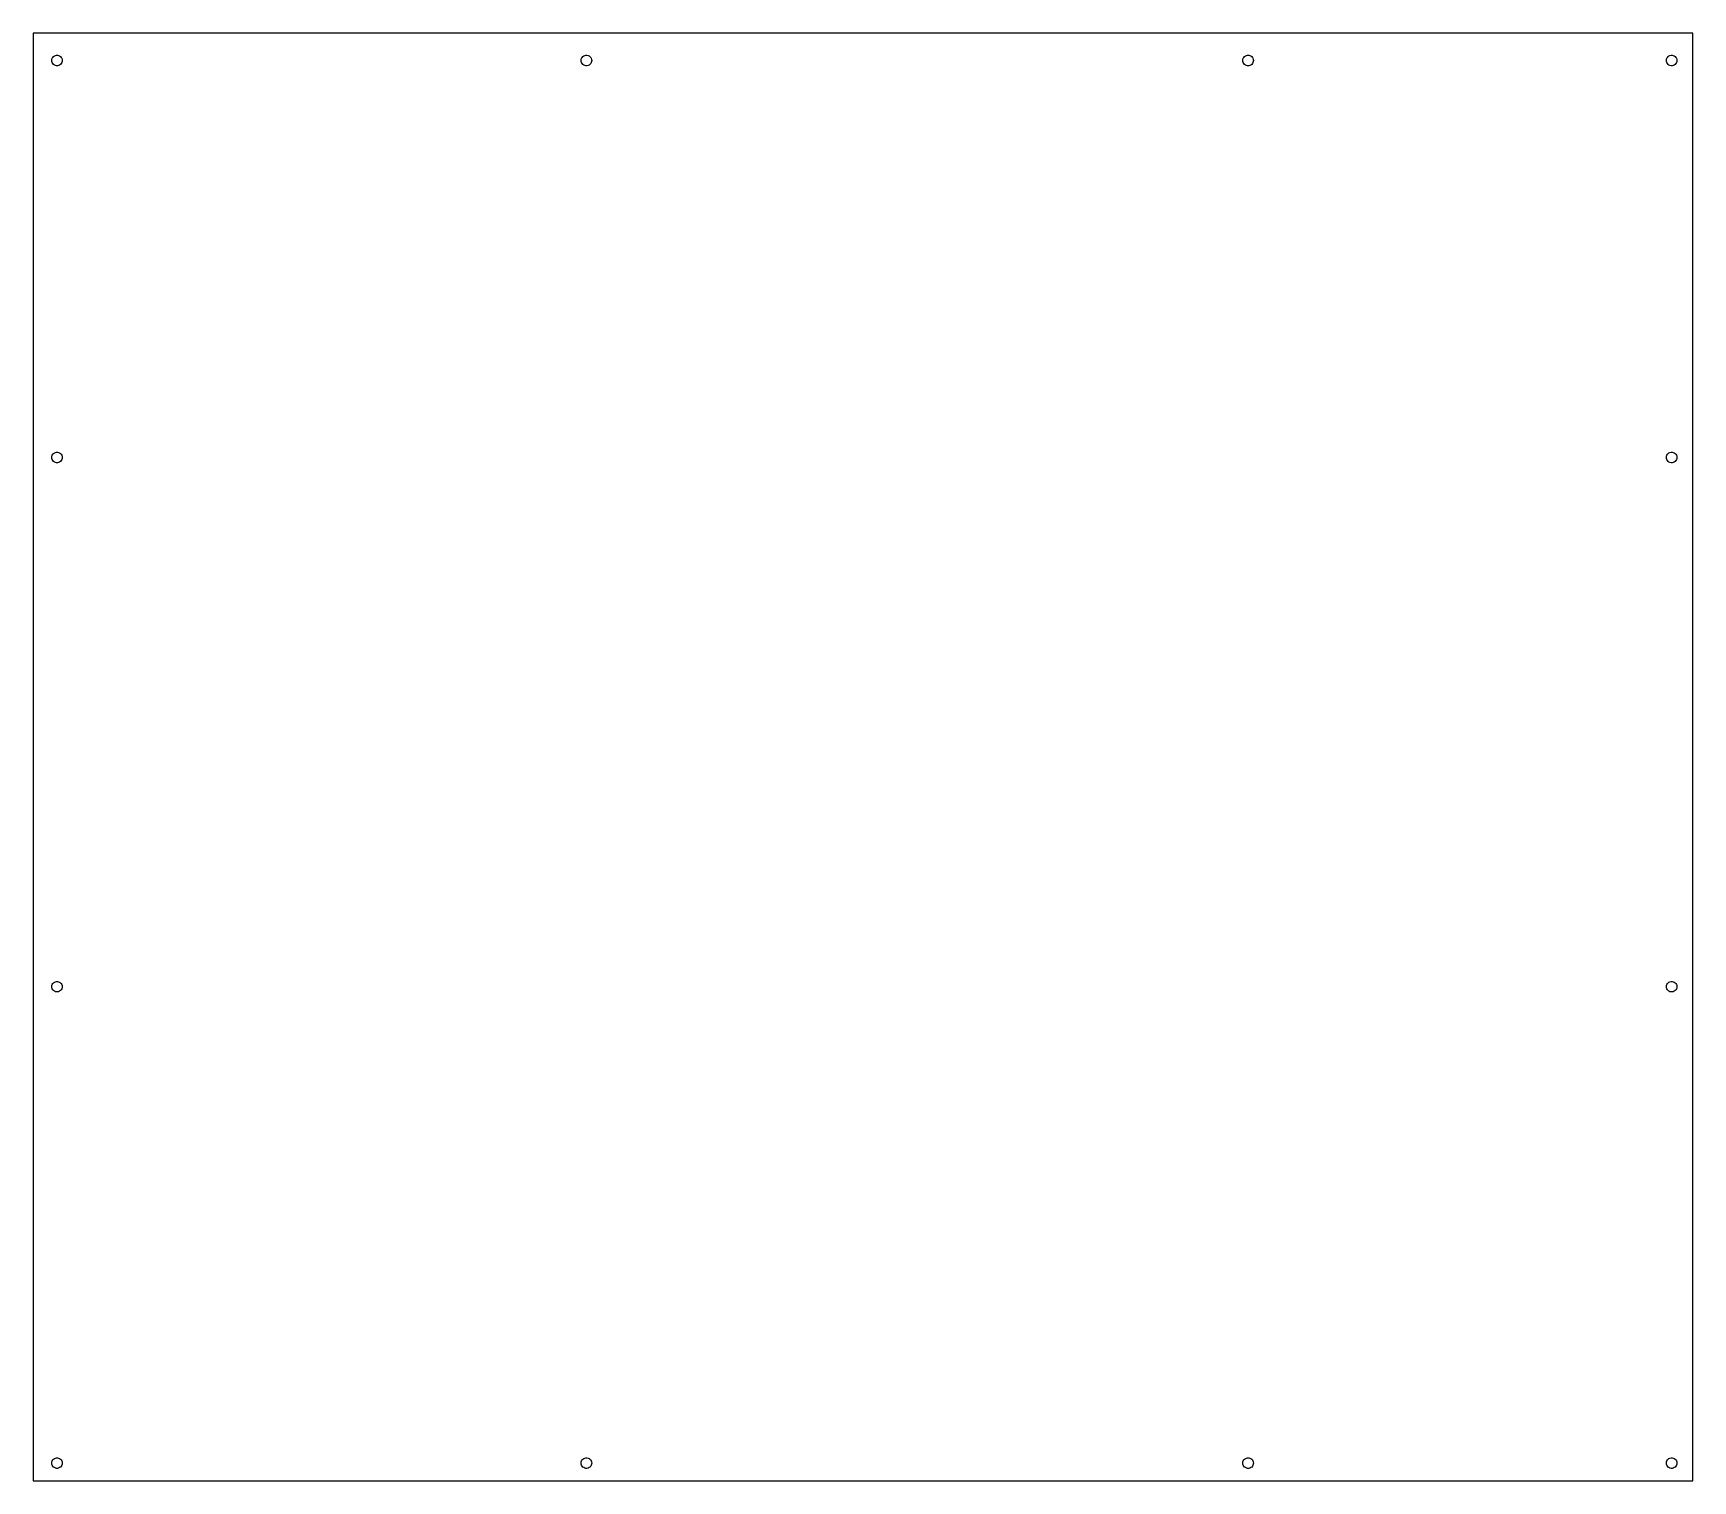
# Model space of a CAD drawing. Header units: metres. Extents: x -73 to 554, y -132 to 415.
import ezdxf

# ---------------------------------------------------------------- set-up
doc = ezdxf.new("R2010")
doc.units = ezdxf.units.M

msp = doc.modelspace()

# ---------------------------------------------------------------- linework, layer by layer
for p, q in [((554.104, 415.272), (-72.896, 415.272)), ((-72.896, 415.272), (-72.896, -131.728)), ((554.104, -131.728), (554.104, 415.272)), ((-65.896, 404.972), (-65.8523, 405.388)), ((-65.8523, 404.556), (-65.896, 404.972)), ((-65.8523, 405.388), (-65.7231, 405.785)), ((-65.7231, 404.159), (-65.8523, 404.556)), ((-65.7231, 405.785), (-65.514, 406.148)), ((-65.514, 403.796), (-65.7231, 404.159)), ((-65.514, 406.148), (-65.2343, 406.458)), ((-65.2343, 403.486), (-65.514, 403.796)), ((-65.2343, 406.458), (-64.896, 406.704)), ((-64.896, 403.24), (-65.2343, 403.486)), ((-64.896, 406.704), (-64.514, 406.874)), ((-64.514, 403.07), (-64.896, 403.24)), ((-64.514, 406.874), (-64.1051, 406.961)), ((-64.1051, 402.983), (-64.514, 403.07)), ((-64.1051, 406.961), (-63.6869, 406.961)), ((-63.6869, 402.983), (-64.1051, 402.983)), ((-63.6869, 406.961), (-63.278, 406.874)), ((-63.278, 403.07), (-63.6869, 402.983)), ((-63.278, 406.874), (-62.896, 406.704)), ((-62.896, 403.24), (-63.278, 403.07)), ((-62.896, 406.704), (-62.5577, 406.458)), ((-62.5577, 403.486), (-62.896, 403.24)), ((-62.5577, 406.458), (-62.278, 406.148)), ((-62.278, 403.796), (-62.5577, 403.486)), ((-62.278, 406.148), (-62.0689, 405.785)), ((-62.0689, 404.159), (-62.278, 403.796)), ((-62.0689, 405.785), (-61.9397, 405.388)), ((-61.9397, 404.556), (-62.0689, 404.159)), ((-61.9397, 405.388), (-61.896, 404.972)), ((-61.896, 404.972), (-61.9397, 404.556)), ((134.104, 404.972), (134.148, 405.388)), ((134.148, 404.556), (134.104, 404.972)), ((134.148, 405.388), (134.277, 405.785)), ((134.277, 404.159), (134.148, 404.556)), ((134.277, 405.785), (134.486, 406.148)), ((134.486, 403.796), (134.277, 404.159)), ((134.486, 406.148), (134.766, 406.458)), ((134.766, 403.486), (134.486, 403.796)), ((134.766, 406.458), (135.104, 406.704)), ((135.104, 403.24), (134.766, 403.486)), ((135.104, 406.704), (135.486, 406.874)), ((135.486, 403.07), (135.104, 403.24)), ((135.486, 406.874), (135.895, 406.961)), ((135.895, 402.983), (135.486, 403.07)), ((135.895, 406.961), (136.313, 406.961)), ((136.313, 402.983), (135.895, 402.983)), ((136.313, 406.961), (136.722, 406.874)), ((136.722, 403.07), (136.313, 402.983)), ((136.722, 406.874), (137.104, 406.704)), ((137.104, 403.24), (136.722, 403.07)), ((137.104, 406.704), (137.442, 406.458)), ((137.442, 403.486), (137.104, 403.24)), ((137.442, 406.458), (137.722, 406.148)), ((137.722, 403.796), (137.442, 403.486)), ((137.722, 406.148), (137.931, 405.785)), ((137.931, 404.159), (137.722, 403.796)), ((137.931, 405.785), (138.06, 405.388)), ((138.06, 404.556), (137.931, 404.159)), ((138.06, 405.388), (138.104, 404.972)), ((138.104, 404.972), (138.06, 404.556)), ((384.104, 404.972), (384.148, 405.388)), ((384.148, 404.556), (384.104, 404.972)), ((384.148, 405.388), (384.277, 405.785)), ((384.277, 404.159), (384.148, 404.556)), ((384.277, 405.785), (384.486, 406.148)), ((384.486, 403.796), (384.277, 404.159)), ((384.486, 406.148), (384.766, 406.458)), ((384.766, 403.486), (384.486, 403.796)), ((384.766, 406.458), (385.104, 406.704)), ((385.104, 403.24), (384.766, 403.486)), ((385.104, 406.704), (385.486, 406.874)), ((385.486, 403.07), (385.104, 403.24)), ((385.486, 406.874), (385.895, 406.961)), ((385.895, 402.983), (385.486, 403.07)), ((385.895, 406.961), (386.313, 406.961)), ((386.313, 402.983), (385.895, 402.983)), ((386.313, 406.961), (386.722, 406.874)), ((386.722, 403.07), (386.313, 402.983)), ((386.722, 406.874), (387.104, 406.704)), ((387.104, 403.24), (386.722, 403.07)), ((387.104, 406.704), (387.442, 406.458)), ((387.442, 403.486), (387.104, 403.24)), ((387.442, 406.458), (387.722, 406.148)), ((387.722, 403.796), (387.442, 403.486)), ((387.722, 406.148), (387.931, 405.785)), ((387.931, 404.159), (387.722, 403.796)), ((387.931, 405.785), (388.06, 405.388)), ((388.06, 404.556), (387.931, 404.159)), ((388.06, 405.388), (388.104, 404.972)), ((388.104, 404.972), (388.06, 404.556)), ((544.104, 404.972), (544.148, 405.388)), ((544.148, 404.556), (544.104, 404.972)), ((544.148, 405.388), (544.277, 405.785)), ((544.277, 404.159), (544.148, 404.556)), ((544.277, 405.785), (544.486, 406.148)), ((544.486, 403.796), (544.277, 404.159)), ((544.486, 406.148), (544.766, 406.458)), ((544.766, 403.486), (544.486, 403.796)), ((544.766, 406.458), (545.104, 406.704)), ((545.104, 403.24), (544.766, 403.486)), ((545.104, 406.704), (545.486, 406.874)), ((545.486, 403.07), (545.104, 403.24)), ((545.486, 406.874), (545.895, 406.961)), ((545.895, 402.983), (545.486, 403.07)), ((545.895, 406.961), (546.313, 406.961)), ((546.313, 402.983), (545.895, 402.983)), ((546.313, 406.961), (546.722, 406.874)), ((546.722, 403.07), (546.313, 402.983)), ((546.722, 406.874), (547.104, 406.704)), ((547.104, 403.24), (546.722, 403.07)), ((547.104, 406.704), (547.442, 406.458)), ((547.442, 403.486), (547.104, 403.24)), ((547.442, 406.458), (547.722, 406.148)), ((547.722, 403.796), (547.442, 403.486)), ((547.722, 406.148), (547.931, 405.785)), ((547.931, 404.159), (547.722, 403.796)), ((547.931, 405.785), (548.06, 405.388)), ((548.06, 404.556), (547.931, 404.159)), ((548.06, 405.388), (548.104, 404.972)), ((548.104, 404.972), (548.06, 404.556)), ((-65.896, 254.972), (-65.8523, 255.388)), ((-65.8523, 254.556), (-65.896, 254.972)), ((-65.8523, 255.388), (-65.7231, 255.785)), ((-65.7231, 254.159), (-65.8523, 254.556)), ((-65.7231, 255.785), (-65.514, 256.148)), ((-65.514, 253.796), (-65.7231, 254.159)), ((-65.514, 256.148), (-65.2343, 256.458)), ((-65.2343, 253.486), (-65.514, 253.796)), ((-65.2343, 256.458), (-64.896, 256.704)), ((-64.896, 253.24), (-65.2343, 253.486)), ((-64.896, 256.704), (-64.514, 256.874)), ((-64.514, 253.07), (-64.896, 253.24)), ((-64.514, 256.874), (-64.1051, 256.961)), ((-64.1051, 252.983), (-64.514, 253.07)), ((-64.1051, 256.961), (-63.6869, 256.961)), ((-63.6869, 252.983), (-64.1051, 252.983)), ((-63.6869, 256.961), (-63.278, 256.874)), ((-63.278, 253.07), (-63.6869, 252.983)), ((-63.278, 256.874), (-62.896, 256.704)), ((-62.896, 253.24), (-63.278, 253.07)), ((-62.896, 256.704), (-62.5577, 256.458)), ((-62.5577, 253.486), (-62.896, 253.24)), ((-62.5577, 256.458), (-62.278, 256.148)), ((-62.278, 253.796), (-62.5577, 253.486)), ((-62.278, 256.148), (-62.0689, 255.785)), ((-62.0689, 254.159), (-62.278, 253.796)), ((-62.0689, 255.785), (-61.9397, 255.388)), ((-61.9397, 254.556), (-62.0689, 254.159)), ((-61.9397, 255.388), (-61.896, 254.972)), ((-61.896, 254.972), (-61.9397, 254.556)), ((544.104, 254.972), (544.148, 255.388)), ((544.148, 254.556), (544.104, 254.972)), ((544.148, 255.388), (544.277, 255.785)), ((544.277, 254.159), (544.148, 254.556)), ((544.277, 255.785), (544.486, 256.148)), ((544.486, 253.796), (544.277, 254.159)), ((544.486, 256.148), (544.766, 256.458)), ((544.766, 253.486), (544.486, 253.796)), ((544.766, 256.458), (545.104, 256.704)), ((545.104, 253.24), (544.766, 253.486)), ((545.104, 256.704), (545.486, 256.874)), ((545.486, 253.07), (545.104, 253.24)), ((545.486, 256.874), (545.895, 256.961)), ((545.895, 252.983), (545.486, 253.07)), ((545.895, 256.961), (546.313, 256.961)), ((546.313, 252.983), (545.895, 252.983)), ((546.313, 256.961), (546.722, 256.874)), ((546.722, 253.07), (546.313, 252.983)), ((546.722, 256.874), (547.104, 256.704)), ((547.104, 253.24), (546.722, 253.07)), ((547.104, 256.704), (547.442, 256.458)), ((547.442, 253.486), (547.104, 253.24)), ((547.442, 256.458), (547.722, 256.148)), ((547.722, 253.796), (547.442, 253.486)), ((547.722, 256.148), (547.931, 255.785)), ((547.931, 254.159), (547.722, 253.796)), ((547.931, 255.785), (548.06, 255.388)), ((548.06, 254.556), (547.931, 254.159)), ((548.06, 255.388), (548.104, 254.972)), ((548.104, 254.972), (548.06, 254.556)), ((-65.514, 56.1476), (-65.2343, 56.4583)), ((-65.2343, 56.4583), (-64.896, 56.704)), ((-64.896, 56.704), (-64.514, 56.8741)), ((-64.514, 56.8741), (-64.1051, 56.961)), ((-64.1051, 56.961), (-63.6869, 56.961)), ((-63.6869, 56.961), (-63.278, 56.8741)), ((-63.278, 56.8741), (-62.896, 56.704)), ((-62.896, 56.704), (-62.5577, 56.4583)), ((-62.5577, 56.4583), (-62.278, 56.1476)), ((544.486, 56.1476), (544.766, 56.4583)), ((544.766, 56.4583), (545.104, 56.704)), ((545.104, 56.704), (545.486, 56.8741)), ((545.486, 56.8741), (545.895, 56.961)), ((545.895, 56.961), (546.313, 56.961)), ((546.313, 56.961), (546.722, 56.8741)), ((546.722, 56.8741), (547.104, 56.704)), ((547.104, 56.704), (547.442, 56.4583)), ((547.442, 56.4583), (547.722, 56.1476)), ((-65.896, 54.972), (-65.8523, 55.3878)), ((-65.8523, 54.5562), (-65.896, 54.972)), ((-65.8523, 55.3878), (-65.7231, 55.7855)), ((-65.7231, 54.1585), (-65.8523, 54.5562)), ((-65.7231, 55.7855), (-65.514, 56.1476)), ((-65.514, 53.7964), (-65.7231, 54.1585)), ((-65.2343, 53.4857), (-65.514, 53.7964)), ((-64.896, 53.2399), (-65.2343, 53.4857)), ((-64.514, 53.0699), (-64.896, 53.2399)), ((-64.1051, 52.983), (-64.514, 53.0699)), ((-63.6869, 52.983), (-64.1051, 52.983)), ((-63.278, 53.0699), (-63.6869, 52.983)), ((-62.896, 53.2399), (-63.278, 53.0699)), ((-62.5577, 53.4857), (-62.896, 53.2399)), ((-62.278, 53.7964), (-62.5577, 53.4857)), ((-62.278, 56.1476), (-62.0689, 55.7855)), ((-62.0689, 54.1585), (-62.278, 53.7964)), ((-62.0689, 55.7855), (-61.9397, 55.3878)), ((-61.9397, 54.5562), (-62.0689, 54.1585)), ((-61.9397, 55.3878), (-61.896, 54.972)), ((-61.896, 54.972), (-61.9397, 54.5562)), ((544.104, 54.972), (544.148, 55.3878)), ((544.148, 54.5562), (544.104, 54.972)), ((544.148, 55.3878), (544.277, 55.7855)), ((544.277, 54.1585), (544.148, 54.5562)), ((544.277, 55.7855), (544.486, 56.1476)), ((544.486, 53.7964), (544.277, 54.1585)), ((544.766, 53.4857), (544.486, 53.7964)), ((545.104, 53.2399), (544.766, 53.4857)), ((545.486, 53.0699), (545.104, 53.2399)), ((545.895, 52.983), (545.486, 53.0699)), ((546.313, 52.983), (545.895, 52.983)), ((546.722, 53.0699), (546.313, 52.983)), ((547.104, 53.2399), (546.722, 53.0699)), ((547.442, 53.4857), (547.104, 53.2399)), ((547.722, 53.7964), (547.442, 53.4857)), ((547.722, 56.1476), (547.931, 55.7855)), ((547.931, 54.1585), (547.722, 53.7964)), ((547.931, 55.7855), (548.06, 55.3878)), ((548.06, 54.5562), (547.931, 54.1585)), ((548.06, 55.3878), (548.104, 54.972)), ((548.104, 54.972), (548.06, 54.5562)), ((-65.896, -125.028), (-65.8523, -124.612)), ((-65.8523, -125.444), (-65.896, -125.028)), ((-65.8523, -124.612), (-65.7231, -124.215)), ((-65.7231, -124.215), (-65.514, -123.852)), ((-65.514, -123.852), (-65.2343, -123.542)), ((-65.2343, -123.542), (-64.896, -123.296)), ((-64.896, -123.296), (-64.514, -123.126)), ((-64.514, -123.126), (-64.1051, -123.039)), ((-64.1051, -123.039), (-63.6869, -123.039)), ((-63.6869, -123.039), (-63.278, -123.126)), ((-63.278, -123.126), (-62.896, -123.296)), ((-62.896, -123.296), (-62.5577, -123.542)), ((-62.5577, -123.542), (-62.278, -123.852)), ((-62.278, -123.852), (-62.0689, -124.215)), ((-62.0689, -124.215), (-61.9397, -124.612)), ((-61.9397, -124.612), (-61.896, -125.028)), ((-61.896, -125.028), (-61.9397, -125.444)), ((134.104, -125.028), (134.148, -124.612)), ((134.148, -125.444), (134.104, -125.028)), ((134.148, -124.612), (134.277, -124.215)), ((134.277, -124.215), (134.486, -123.852)), ((134.486, -123.852), (134.766, -123.542)), ((134.766, -123.542), (135.104, -123.296)), ((135.104, -123.296), (135.486, -123.126)), ((135.486, -123.126), (135.895, -123.039)), ((135.895, -123.039), (136.313, -123.039)), ((136.313, -123.039), (136.722, -123.126)), ((136.722, -123.126), (137.104, -123.296)), ((137.104, -123.296), (137.442, -123.542)), ((137.442, -123.542), (137.722, -123.852)), ((137.722, -123.852), (137.931, -124.215)), ((137.931, -124.215), (138.06, -124.612)), ((138.06, -124.612), (138.104, -125.028)), ((138.104, -125.028), (138.06, -125.444)), ((384.104, -125.028), (384.148, -124.612)), ((384.148, -125.444), (384.104, -125.028)), ((384.148, -124.612), (384.277, -124.215)), ((384.277, -124.215), (384.486, -123.852)), ((384.486, -123.852), (384.766, -123.542)), ((384.766, -123.542), (385.104, -123.296)), ((385.104, -123.296), (385.486, -123.126)), ((385.486, -123.126), (385.895, -123.039)), ((385.895, -123.039), (386.313, -123.039)), ((386.313, -123.039), (386.722, -123.126)), ((386.722, -123.126), (387.104, -123.296)), ((387.104, -123.296), (387.442, -123.542)), ((387.442, -123.542), (387.722, -123.852)), ((387.722, -123.852), (387.931, -124.215)), ((387.931, -124.215), (388.06, -124.612)), ((388.06, -124.612), (388.104, -125.028)), ((388.104, -125.028), (388.06, -125.444)), ((544.104, -125.028), (544.148, -124.612)), ((544.148, -125.444), (544.104, -125.028)), ((544.148, -124.612), (544.277, -124.215)), ((544.277, -124.215), (544.486, -123.852)), ((544.486, -123.852), (544.766, -123.542)), ((544.766, -123.542), (545.104, -123.296)), ((545.104, -123.296), (545.486, -123.126)), ((545.486, -123.126), (545.895, -123.039)), ((545.895, -123.039), (546.313, -123.039)), ((546.313, -123.039), (546.722, -123.126)), ((546.722, -123.126), (547.104, -123.296)), ((547.104, -123.296), (547.442, -123.542)), ((547.442, -123.542), (547.722, -123.852)), ((547.722, -123.852), (547.931, -124.215)), ((547.931, -124.215), (548.06, -124.612)), ((548.06, -124.612), (548.104, -125.028)), ((548.104, -125.028), (548.06, -125.444)), ((-65.7231, -125.841), (-65.8523, -125.444)), ((-65.514, -126.204), (-65.7231, -125.841)), ((-65.2343, -126.514), (-65.514, -126.204)), ((-64.896, -126.76), (-65.2343, -126.514)), ((-64.514, -126.93), (-64.896, -126.76)), ((-64.1051, -127.017), (-64.514, -126.93)), ((-63.6869, -127.017), (-64.1051, -127.017)), ((-63.278, -126.93), (-63.6869, -127.017)), ((-62.896, -126.76), (-63.278, -126.93)), ((-62.5577, -126.514), (-62.896, -126.76)), ((-62.278, -126.204), (-62.5577, -126.514)), ((-62.0689, -125.841), (-62.278, -126.204)), ((-61.9397, -125.444), (-62.0689, -125.841)), ((134.277, -125.841), (134.148, -125.444)), ((134.486, -126.204), (134.277, -125.841)), ((134.766, -126.514), (134.486, -126.204)), ((135.104, -126.76), (134.766, -126.514)), ((135.486, -126.93), (135.104, -126.76)), ((135.895, -127.017), (135.486, -126.93)), ((136.313, -127.017), (135.895, -127.017)), ((136.722, -126.93), (136.313, -127.017)), ((137.104, -126.76), (136.722, -126.93)), ((137.442, -126.514), (137.104, -126.76)), ((137.722, -126.204), (137.442, -126.514)), ((137.931, -125.841), (137.722, -126.204)), ((138.06, -125.444), (137.931, -125.841)), ((384.277, -125.841), (384.148, -125.444)), ((384.486, -126.204), (384.277, -125.841)), ((384.766, -126.514), (384.486, -126.204)), ((385.104, -126.76), (384.766, -126.514)), ((385.486, -126.93), (385.104, -126.76)), ((385.895, -127.017), (385.486, -126.93)), ((386.313, -127.017), (385.895, -127.017)), ((386.722, -126.93), (386.313, -127.017)), ((387.104, -126.76), (386.722, -126.93)), ((387.442, -126.514), (387.104, -126.76)), ((387.722, -126.204), (387.442, -126.514)), ((387.931, -125.841), (387.722, -126.204)), ((388.06, -125.444), (387.931, -125.841)), ((544.277, -125.841), (544.148, -125.444)), ((544.486, -126.204), (544.277, -125.841)), ((544.766, -126.514), (544.486, -126.204)), ((545.104, -126.76), (544.766, -126.514)), ((545.486, -126.93), (545.104, -126.76)), ((545.895, -127.017), (545.486, -126.93)), ((546.313, -127.017), (545.895, -127.017)), ((546.722, -126.93), (546.313, -127.017)), ((547.104, -126.76), (546.722, -126.93)), ((547.442, -126.514), (547.104, -126.76)), ((547.722, -126.204), (547.442, -126.514)), ((547.931, -125.841), (547.722, -126.204)), ((548.06, -125.444), (547.931, -125.841)), ((-72.896, -131.728), (554.104, -131.728))]:
    msp.add_line(p, q)

doc.saveas('drawing.dxf')
